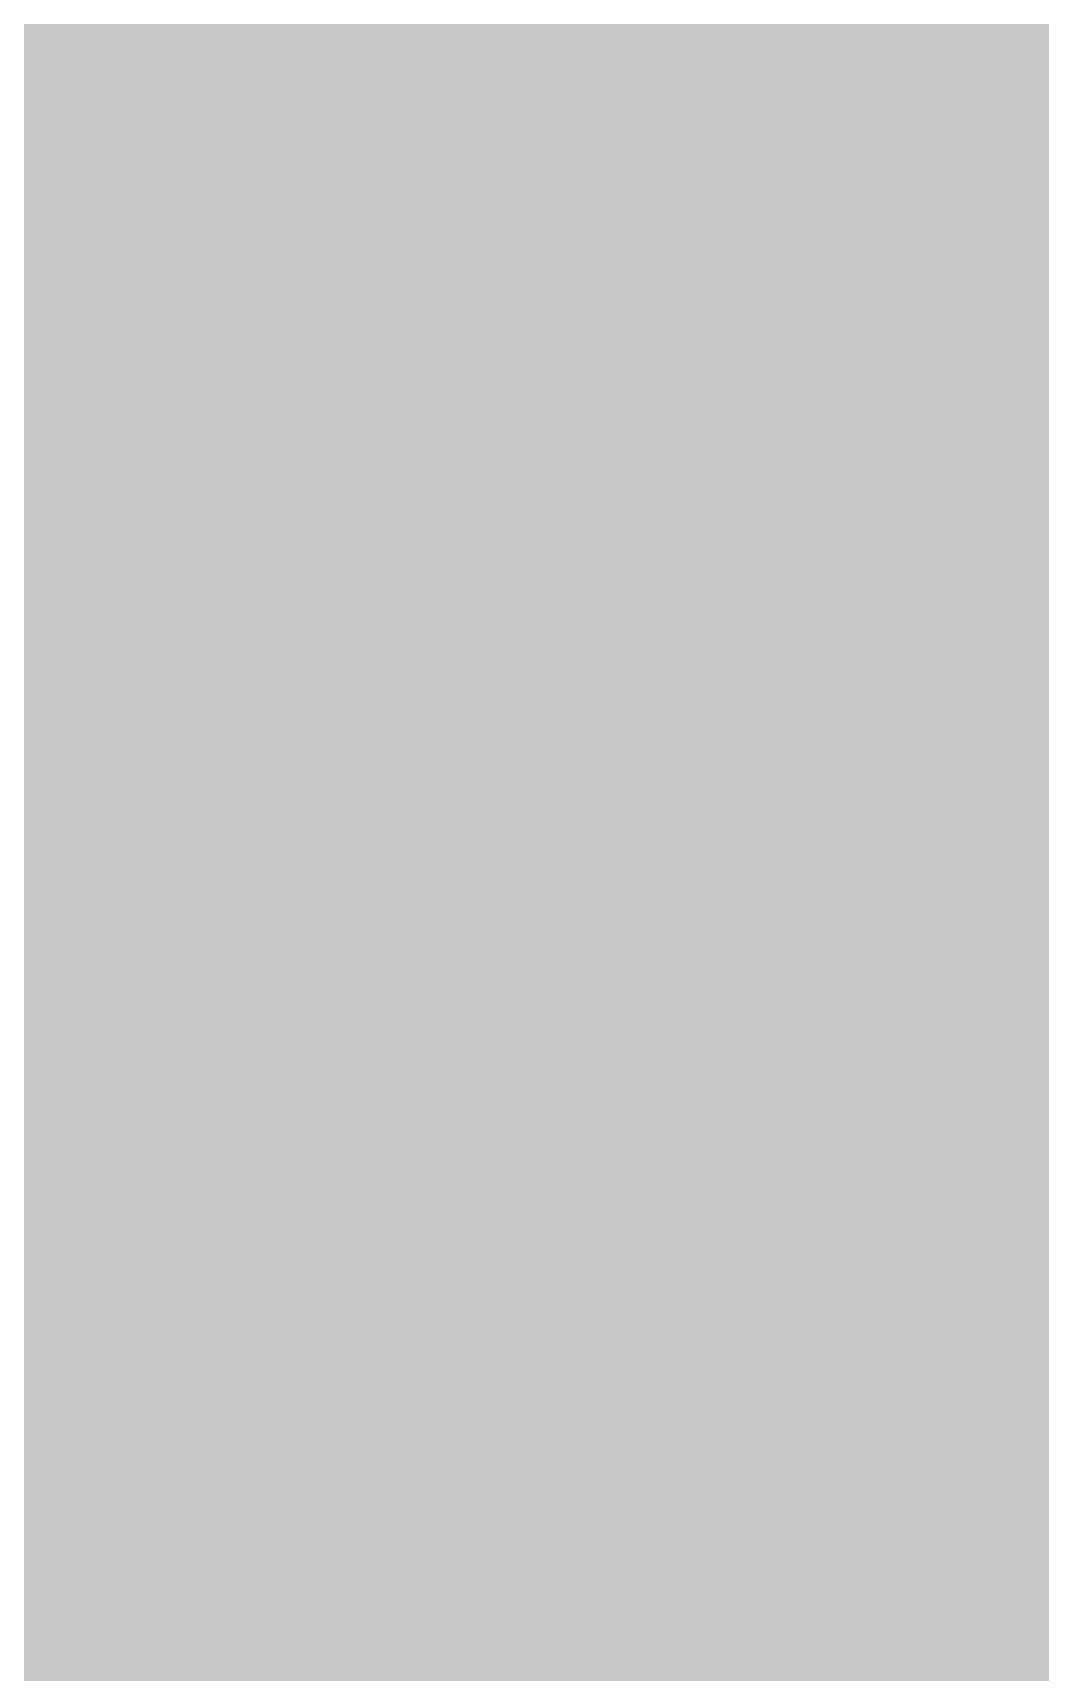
# Model space of a CAD drawing. Header units: millimetres. Extents: x 0 to 212, y 0 to 116.
# Drawn here: x 130.31 to 152.56, y 58.26 to 94.47 of the extents above; entities that cross this region are included whole.
import ezdxf

# ---------------------------------------------------------------- set-up
doc = ezdxf.new("R2010")
doc.units = ezdxf.units.MM

msp = doc.modelspace()

# ---------------------------------------------------------------- hatches: boundary and pattern name
msp.add_hatch(color=254).paths.add_polyline_path([(14.1633, 0.0536), (13.9878, 0.0533), (13.8125, 0.0559), (13.6373, 0.061), (13.462, 0.0686), (13.2893, 0.0787), (13.114, 0.0914), (12.9413, 0.1041), (12.7686, 0.1219), (12.5959, 0.1397), (12.4231, 0.16), (12.2504, 0.1829), (12.0777, 0.2057), (11.9075, 0.2337), (11.7373, 0.2616), (11.5672, 0.2921), (11.397, 0.3251), (11.2268, 0.3607), (11.0592, 0.3988), (10.8915, 0.4369), (10.7239, 0.4775), (10.5562, 0.5207), (10.3886, 0.5664), (10.2235, 0.6121), (10.0584, 0.6629), (9.8933, 0.7137), (9.7307, 0.7671), (9.5682, 0.8204), (9.4056, 0.8788), (9.2431, 0.9373), (9.083, 0.9982), (8.923, 1.0617), (8.763, 1.1252), (8.6055, 1.1938), (8.4455, 1.2624), (8.2906, 1.331), (8.1331, 1.4046), (7.9781, 1.4783), (7.8232, 1.5545), (7.6708, 1.6332), (7.5184, 1.7145), (7.366, 1.7958), (7.2161, 1.8796), (7.0663, 1.966), (6.919, 2.0523), (6.7716, 2.1438), (6.6243, 2.2352), (6.4795, 2.3266), (6.3348, 2.4232), (6.19, 2.5197), (6.0477, 2.6187), (5.908, 2.7178), (5.7683, 2.8194), (5.6286, 2.9235), (5.4915, 3.0302), (5.3543, 3.1369), (5.2197, 3.2461), (5.0851, 3.3579), (4.953, 3.4722), (4.8209, 3.5865), (4.6914, 3.7033), (4.5644, 3.8202), (4.4348, 3.9395), (4.3104, 4.0615), (4.1859, 4.1859), (4.0615, 4.3104), (3.9395, 4.4348), (3.8202, 4.5618), (3.7033, 4.6914), (3.5865, 4.8209), (3.4722, 4.953), (3.3579, 5.0851), (3.2487, 5.2197), (3.1369, 5.3543), (3.0302, 5.4915), (2.9235, 5.6286), (2.8194, 5.7683), (2.7178, 5.908), (2.6187, 6.0477), (2.5197, 6.19), (2.4232, 6.3348), (2.3266, 6.477), (2.2352, 6.6243), (2.1438, 6.7691), (2.0523, 6.919), (1.966, 7.0663), (1.8796, 7.2161), (1.7958, 7.366), (1.7145, 7.5184), (1.6332, 7.6708), (1.5545, 7.8232), (1.4783, 7.9781), (1.4046, 8.1331), (1.331, 8.2906), (1.2598, 8.4455), (1.1913, 8.603), (1.1252, 8.763), (1.0592, 8.923), (0.9982, 9.083), (0.9373, 9.2431), (0.8763, 9.4056), (0.8204, 9.5682), (0.7645, 9.7307), (0.7112, 9.8933), (0.6604, 10.0584), (0.6121, 10.2235), (0.5639, 10.3911), (0.5207, 10.5562), (0.4775, 10.7239), (0.4343, 10.8915), (0.3962, 11.0592), (0.3607, 11.2268), (0.3251, 11.397), (0.2921, 11.5672), (0.2616, 11.7373), (0.2311, 11.9075), (0.2057, 12.0802), (0.1803, 12.2504), (0.1575, 12.4231), (0.1372, 12.5959), (0.1194, 12.7686), (0.1041, 12.9413), (0.0889, 13.1166), (0.0787, 13.2893), (0.0686, 13.4645), (0.061, 13.6373), (0.0559, 13.8125), (0.0508, 13.9878), (0.0508, 14.163), (0.0522, 102.3592), (0.0508, 102.5322), (0.0559, 102.7074), (0.061, 102.8827), (0.0686, 103.058), (0.0787, 103.2307), (0.0889, 103.4059), (0.1041, 103.5787), (0.1194, 103.7514), (0.1372, 103.9241), (0.1575, 104.0968), (0.1803, 104.2695), (0.2057, 104.4423), (0.2311, 104.6124), (0.2616, 104.7826), (0.2921, 104.9528), (0.3251, 105.123), (0.3607, 105.2932), (0.3962, 105.4608), (0.4343, 105.6284), (0.4775, 105.7961), (0.5207, 105.9637), (0.5639, 106.1314), (0.6121, 106.2965), (0.6604, 106.4616), (0.7112, 106.6267), (0.7645, 106.7892), (0.8204, 106.9518), (0.8763, 107.1143), (0.9373, 107.2769), (0.9982, 107.4369), (1.0592, 107.5969), (1.1252, 107.757), (1.1913, 107.9144), (1.2598, 108.0745), (1.331, 108.2294), (1.4046, 108.3869), (1.4783, 108.5418), (1.5545, 108.6968), (1.6332, 108.8492), (1.7145, 109.0016), (1.7958, 109.154), (1.8796, 109.3038), (1.966, 109.4537), (2.0523, 109.601), (2.1438, 109.7483), (2.2352, 109.8956), (2.3266, 110.0404), (2.4232, 110.1852), (2.5197, 110.33), (2.6187, 110.4722), (2.7178, 110.6119), (2.8194, 110.7516), (2.9235, 110.8913), (3.0302, 111.0285), (3.1369, 111.1656), (3.2487, 111.3003), (3.3579, 111.4349), (3.4722, 111.567), (3.5865, 111.699), (3.7033, 111.8286), (3.8202, 111.9556), (3.9395, 112.0851), (4.0615, 112.2096), (4.1859, 112.334), (4.3104, 112.4585), (4.4348, 112.5804), (4.5644, 112.6998), (4.6914, 112.8166), (4.8209, 112.9335), (4.953, 113.0478), (5.0851, 113.1621), (5.2197, 113.2713), (5.3543, 113.3831), (5.4915, 113.4897), (5.6286, 113.5964), (5.7683, 113.7006), (5.908, 113.8022), (6.0477, 113.9012), (6.19, 114.0003), (6.3348, 114.0968), (6.4795, 114.1933), (6.6243, 114.2848), (6.7716, 114.3762), (6.919, 114.4676), (7.0663, 114.554), (7.2161, 114.6404), (7.366, 114.7242), (7.5184, 114.8055), (7.6708, 114.8867), (7.8232, 114.9655), (7.9781, 115.0417), (8.1331, 115.1153), (8.2906, 115.189), (8.4455, 115.2601), (8.6055, 115.3287), (8.763, 115.3947), (8.923, 115.4608), (9.083, 115.5217), (9.2431, 115.5827), (9.4056, 115.6437), (9.5682, 115.6995), (9.7307, 115.7554), (9.8933, 115.8088), (10.0584, 115.8596), (10.2235, 115.9078), (10.3886, 115.9561), (10.5562, 115.9993), (10.7239, 116.0424), (10.8915, 116.0856), (11.0592, 116.1237), (11.2268, 116.1593), (11.397, 116.1948), (11.5672, 116.2279), (11.7373, 116.2583), (11.9075, 116.2888), (12.0777, 116.3142), (12.2504, 116.3396), (12.4231, 116.3625), (12.5959, 116.3828), (12.7686, 116.4006), (12.9413, 116.4158), (13.114, 116.4311), (13.2893, 116.4412), (13.462, 116.4514), (13.6373, 116.459), (13.8125, 116.4641), (13.9878, 116.4692), (14.163, 116.4692), (197.6078, 116.4703), (197.7822, 116.4692), (197.9574, 116.4641), (198.1327, 116.459), (198.3054, 116.4514), (198.4807, 116.4412), (198.6534, 116.4311), (198.8287, 116.4158), (199.0014, 116.4006), (199.1741, 116.3828), (199.3468, 116.3625), (199.5195, 116.3396), (199.6897, 116.3142), (199.8624, 116.2888), (200.0326, 116.2583), (200.2028, 116.2279), (200.373, 116.1948), (200.5432, 116.1593), (200.7108, 116.1237), (200.8784, 116.0856), (201.0461, 116.0424), (201.2137, 115.9993), (201.3788, 115.9561), (201.5465, 115.9078), (201.7116, 115.8596), (201.8767, 115.8088), (202.0392, 115.7554), (202.2018, 115.6995), (202.3643, 115.6437), (202.5269, 115.5827), (202.6869, 115.5217), (202.8469, 115.4608), (203.007, 115.3947), (203.167, 115.3287), (203.3245, 115.2601), (203.4794, 115.189), (203.6369, 115.1153), (203.7918, 115.0417), (203.9468, 114.9655), (204.0992, 114.8867), (204.2516, 114.8055), (204.404, 114.7242), (204.5538, 114.6404), (204.7037, 114.554), (204.8535, 114.4676), (205.0009, 114.3762), (205.1456, 114.2848), (205.293, 114.1933), (205.4352, 114.0968), (205.58, 114.0003), (205.7222, 113.9012), (205.8619, 113.8022), (206.0016, 113.7006), (206.1413, 113.5964), (206.2785, 113.4897), (206.4156, 113.3831), (206.5503, 113.2713), (206.6849, 113.1621), (206.817, 113.0478), (206.949, 112.9335), (207.0786, 112.8166), (207.2081, 112.6998), (207.3351, 112.5804), (207.4596, 112.4585), (207.584, 112.334), (207.7085, 112.2096), (207.8304, 112.0851), (207.9498, 111.9556), (208.0666, 111.8286), (208.1835, 111.699), (208.2978, 111.567), (208.4121, 111.4349), (208.5238, 111.3003), (208.6331, 111.1656), (208.7397, 111.0285), (208.8464, 110.8913), (208.9506, 110.7516), (209.0522, 110.6119), (209.1512, 110.4722), (209.2503, 110.33), (209.3468, 110.1852), (209.4433, 110.0404), (209.5348, 109.8956), (209.6262, 109.7483), (209.7176, 109.601), (209.804, 109.4537), (209.8904, 109.3038), (209.9742, 109.154), (210.0555, 109.0016), (210.1367, 108.8492), (210.2155, 108.6968), (210.2917, 108.5418), (210.3653, 108.3869), (210.439, 108.2294), (210.5076, 108.0745), (210.5762, 107.9144), (210.6447, 107.757), (210.7082, 107.5969), (210.7717, 107.4369), (210.8327, 107.2769), (210.8911, 107.1143), (210.9495, 106.9518), (211.0029, 106.7892), (211.0562, 106.6267), (211.107, 106.4616), (211.1578, 106.2965), (211.2035, 106.1314), (211.2493, 105.9637), (211.2924, 105.7961), (211.3331, 105.6284), (211.3712, 105.4608), (211.4093, 105.2932), (211.4448, 105.123), (211.4779, 104.9528), (211.5083, 104.7826), (211.5363, 104.6124), (211.5642, 104.4423), (211.5871, 104.2695), (211.6099, 104.0968), (211.6303, 103.9241), (211.648, 103.7514), (211.6658, 103.5787), (211.6785, 103.4059), (211.6912, 103.2307), (211.7014, 103.058), (211.709, 102.8827), (211.7141, 102.7074), (211.7166, 102.5322), (211.7166, 102.3569), (211.7189, 14.1647), (211.7166, 13.9878), (211.7141, 13.8125), (211.709, 13.6373), (211.7014, 13.4645), (211.6912, 13.2893), (211.6785, 13.1166), (211.6658, 12.9413), (211.648, 12.7686), (211.6303, 12.5959), (211.6099, 12.4231), (211.5871, 12.2504), (211.5642, 12.0802), (211.5363, 11.9075), (211.5083, 11.7373), (211.4779, 11.5672), (211.4448, 11.397), (211.4093, 11.2268), (211.3712, 11.0592), (211.3331, 10.8915), (211.2924, 10.7239), (211.2493, 10.5562), (211.2035, 10.3911), (211.1578, 10.2235), (211.107, 10.0584), (211.0562, 9.8933), (211.0029, 9.7307), (210.9495, 9.5682), (210.8911, 9.4056), (210.8327, 9.2431), (210.7717, 9.083), (210.7082, 8.923), (210.6447, 8.763), (210.5762, 8.603), (210.5076, 8.4455), (210.439, 8.2906), (210.3653, 8.1331), (210.2917, 7.9781), (210.2155, 7.8232), (210.1367, 7.6708), (210.0555, 7.5184), (209.9742, 7.366), (209.8904, 7.2161), (209.804, 7.0663), (209.7176, 6.919), (209.6262, 6.7691), (209.5348, 6.6243), (209.4433, 6.477), (209.3468, 6.3348), (209.2503, 6.19), (209.1512, 6.0477), (209.0522, 5.908), (208.9506, 5.7683), (208.8464, 5.6286), (208.7397, 5.4915), (208.6331, 5.3543), (208.5238, 5.2197), (208.4121, 5.0851), (208.2978, 4.953), (208.1835, 4.8209), (208.0666, 4.6914), (207.9498, 4.5618), (207.8304, 4.4348), (207.7085, 4.3104), (207.584, 4.1859), (207.4596, 4.0615), (207.3351, 3.9395), (207.2081, 3.8202), (207.0786, 3.7033), (206.949, 3.5865), (206.817, 3.4722), (206.6849, 3.3579), (206.5503, 3.2461), (206.4156, 3.1369), (206.2785, 3.0302), (206.1413, 2.9235), (206.0016, 2.8194), (205.8619, 2.7178), (205.7222, 2.6187), (205.58, 2.5197), (205.4352, 2.4232), (205.293, 2.3266), (205.1456, 2.2352), (205.0009, 2.1438), (204.8535, 2.0523), (204.7037, 1.966), (204.5538, 1.8796), (204.404, 1.7958), (204.2516, 1.7145), (204.0992, 1.6332), (203.9468, 1.5545), (203.7918, 1.4783), (203.6369, 1.4046), (203.4794, 1.331), (203.3245, 1.2624), (203.167, 1.1938), (203.007, 1.1252), (202.8469, 1.0617), (202.6869, 0.9982), (202.5269, 0.9373), (202.3643, 0.8788), (202.2018, 0.8204), (202.0392, 0.7671), (201.8767, 0.7137), (201.7116, 0.6629), (201.5465, 0.6121), (201.3788, 0.5664), (201.2137, 0.5207), (201.0461, 0.4775), (200.8784, 0.4369), (200.7108, 0.3988), (200.5432, 0.3607), (200.373, 0.3251), (200.2028, 0.2921), (200.0326, 0.2616), (199.8624, 0.2337), (199.6897, 0.2057), (199.5195, 0.1829), (199.3468, 0.16), (199.1741, 0.1397), (199.0014, 0.1219), (198.8287, 0.1041), (198.6534, 0.0914), (198.4807, 0.0787), (198.3054, 0.0686), (198.1327, 0.061), (197.9574, 0.0559), (197.7822, 0.0533), (197.6069, 0.0533)])
h = msp.add_hatch(color=59)
edge = h.paths.add_edge_path()
edge.add_line((141.7616, 69.5219), (141.6177, 69.5223))
edge.add_line((141.6177, 69.5223), (141.4755, 69.5223))
edge.add_line((141.4755, 69.5223), (141.3358, 69.5274))
edge.add_line((141.3358, 69.5274), (141.1986, 69.53))
edge.add_line((141.1986, 69.53), (141.0614, 69.5376))
edge.add_line((141.0614, 69.5376), (140.9268, 69.5452))
edge.add_line((140.9268, 69.5452), (140.7922, 69.5554))
edge.add_line((140.7922, 69.5554), (140.6627, 69.5655))
edge.add_line((140.6627, 69.5655), (140.5306, 69.5782))
edge.add_line((140.5306, 69.5782), (140.4036, 69.5935))
edge.add_line((140.4036, 69.5935), (140.2766, 69.6112))
edge.add_line((140.2766, 69.6112), (140.1521, 69.629))
edge.add_line((140.1521, 69.629), (140.0277, 69.6519))
edge.add_line((140.0277, 69.6519), (139.9083, 69.6747))
edge.add_line((139.9083, 69.6747), (139.7889, 69.7001))
edge.add_line((139.7889, 69.7001), (139.6695, 69.7281))
edge.add_line((139.6695, 69.7281), (139.5552, 69.7611))
edge.add_line((139.5552, 69.7611), (139.4409, 69.7941))
edge.add_line((139.4409, 69.7941), (139.3266, 69.8297))
edge.add_line((139.3266, 69.8297), (139.2174, 69.8678))
edge.add_line((139.2174, 69.8678), (139.1082, 69.911))
edge.add_line((139.1082, 69.911), (139.0015, 69.9541))
edge.add_line((139.0015, 69.9541), (138.8974, 70.0024))
edge.add_line((138.8974, 70.0024), (138.7958, 70.0532))
edge.add_line((138.7958, 70.0532), (138.6942, 70.1065))
edge.add_line((138.6942, 70.1065), (138.5951, 70.1624))
edge.add_line((138.5951, 70.1624), (138.4986, 70.2234))
edge.add_line((138.4986, 70.2234), (138.4046, 70.2869))
edge.add_line((138.4046, 70.2869), (138.3106, 70.3555))
edge.add_line((138.3106, 70.3555), (138.2192, 70.424))
edge.add_line((138.2192, 70.424), (138.1328, 70.5002))
edge.add_line((138.1328, 70.5002), (138.0439, 70.579))
edge.add_line((138.0439, 70.579), (137.9601, 70.6603))
edge.add_line((137.9601, 70.6603), (137.8788, 70.7466))
edge.add_line((137.8788, 70.7466), (137.7975, 70.8355))
edge.add_line((137.7975, 70.8355), (137.7213, 70.9295))
edge.add_line((137.7213, 70.9295), (137.6451, 71.026))
edge.add_line((137.6451, 71.026), (137.5715, 71.1302))
edge.add_line((137.5715, 71.1302), (137.5004, 71.2368))
edge.add_line((137.5004, 71.2368), (137.4292, 71.3461))
edge.add_line((137.4292, 71.3461), (137.3632, 71.4629))
edge.add_line((137.3632, 71.4629), (137.2972, 71.5823))
edge.add_line((137.2972, 71.5823), (137.2362, 71.7067))
edge.add_line((137.2362, 71.7067), (137.1752, 71.8363))
edge.add_line((137.1752, 71.8363), (137.1168, 71.9709))
edge.add_line((137.1168, 71.9709), (137.0635, 72.1081))
edge.add_line((137.0635, 72.1081), (137.0101, 72.2528))
edge.add_line((137.0101, 72.2528), (136.9593, 72.4027))
edge.add_line((136.9593, 72.4027), (136.9111, 72.5551))
edge.add_line((136.9111, 72.5551), (136.8654, 72.7151))
edge.add_line((136.8654, 72.7151), (136.8196, 72.8802))
edge.add_line((136.8196, 72.8802), (136.779, 73.0504))
edge.add_line((136.779, 73.0504), (136.7409, 73.2257))
edge.add_line((136.7409, 73.2257), (136.7053, 73.406))
edge.add_line((136.7053, 73.406), (136.6723, 73.5914))
edge.add_line((136.6723, 73.5914), (136.6393, 73.7845))
edge.add_line((136.6393, 73.7845), (136.6114, 73.9826))
edge.add_line((136.6114, 73.9826), (136.586, 74.1858))
edge.add_line((136.586, 74.1858), (136.5631, 74.3941))
edge.add_line((136.5631, 74.3941), (136.5402, 74.61))
edge.add_line((136.5402, 74.61), (136.5225, 74.8335))
edge.add_line((136.5225, 74.8335), (136.5072, 75.0595))
edge.add_line((136.5072, 75.0595), (136.4945, 75.2958))
edge.add_line((136.4945, 75.2958), (136.4844, 75.5345))
edge.add_line((136.4844, 75.5345), (148.5526, 75.5368))
edge.add_line((148.5526, 75.5368), (148.5526, 77.7487))
edge.add_line((148.5526, 77.7487), (148.5494, 78.0161))
edge.add_line((148.5494, 78.0161), (148.5468, 78.2803))
edge.add_line((148.5468, 78.2803), (148.5392, 78.5419))
edge.add_line((148.5392, 78.5419), (148.529, 78.801))
edge.add_line((148.529, 78.801), (148.5163, 79.0575))
edge.add_line((148.5163, 79.0575), (148.5011, 79.309))
edge.add_line((148.5011, 79.309), (148.4833, 79.5604))
edge.add_line((148.4833, 79.5604), (148.4605, 79.8068))
edge.add_line((148.4605, 79.8068), (148.4376, 80.0506))
edge.add_line((148.4376, 80.0506), (148.4097, 80.2894))
edge.add_line((148.4097, 80.2894), (148.3766, 80.5282))
edge.add_line((148.3766, 80.5282), (148.3436, 80.7618))
edge.add_line((148.3436, 80.7618), (148.3055, 80.9904))
edge.add_line((148.3055, 80.9904), (148.2649, 81.219))
edge.add_line((148.2649, 81.219), (148.2192, 81.4426))
edge.add_line((148.2192, 81.4426), (148.1734, 81.661))
edge.add_line((148.1734, 81.661), (148.1201, 81.8794))
edge.add_line((148.1201, 81.8794), (148.0668, 82.0903))
edge.add_line((148.0668, 82.0903), (148.0083, 82.3011))
edge.add_line((148.0083, 82.3011), (147.9448, 82.5068))
edge.add_line((147.9448, 82.5068), (147.8788, 82.7075))
edge.add_line((147.8788, 82.7075), (147.8077, 82.9056))
edge.add_line((147.8077, 82.9056), (147.734, 83.1012))
edge.add_line((147.734, 83.1012), (147.6578, 83.2917))
edge.add_line((147.6578, 83.2917), (147.5765, 83.4796))
edge.add_line((147.5765, 83.4796), (147.4902, 83.6625))
edge.add_line((147.4902, 83.6625), (147.4013, 83.8403))
edge.add_line((147.4013, 83.8403), (147.3073, 84.0156))
edge.add_line((147.3073, 84.0156), (147.2082, 84.1858))
edge.add_line((147.2082, 84.1858), (147.1066, 84.3534))
edge.add_line((147.1066, 84.3534), (147, 84.516))
edge.add_line((147, 84.516), (146.8882, 84.6734))
edge.add_line((146.8882, 84.6734), (146.7714, 84.8284))
edge.add_line((146.7714, 84.8284), (146.652, 84.9782))
edge.add_line((146.652, 84.9782), (146.5275, 85.123))
edge.add_line((146.5275, 85.123), (146.398, 85.2653))
edge.add_line((146.398, 85.2653), (146.2659, 85.4024))
edge.add_line((146.2659, 85.4024), (146.1262, 85.5345))
edge.add_line((146.1262, 85.5345), (145.984, 85.664))
edge.add_line((145.984, 85.664), (145.8366, 85.786))
edge.add_line((145.8366, 85.786), (145.6842, 85.9053))
edge.add_line((145.6842, 85.9053), (145.5268, 86.0196))
edge.add_line((145.5268, 86.0196), (145.3642, 86.1314))
edge.add_line((145.3642, 86.1314), (145.1966, 86.2355))
edge.add_line((145.1966, 86.2355), (145.0238, 86.3371))
edge.add_line((145.0238, 86.3371), (144.846, 86.4311))
edge.add_line((144.846, 86.4311), (144.6632, 86.5226))
edge.add_line((144.6632, 86.5226), (144.4752, 86.6089))
edge.add_line((144.4752, 86.6089), (144.2822, 86.6902))
edge.add_line((144.2822, 86.6902), (144.084, 86.7664))
edge.add_line((144.084, 86.7664), (143.8783, 86.8375))
edge.add_line((143.8783, 86.8375), (143.67, 86.9036))
edge.add_line((143.67, 86.9036), (143.4541, 86.9645))
edge.add_line((143.4541, 86.9645), (143.2357, 87.0204))
edge.add_line((143.2357, 87.0204), (143.0096, 87.0737))
edge.add_line((143.0096, 87.0737), (142.7759, 87.1195))
edge.add_line((142.7759, 87.1195), (142.5397, 87.1601))
edge.add_line((142.5397, 87.1601), (142.2959, 87.1931))
edge.add_line((142.2959, 87.1931), (142.047, 87.2236))
edge.add_line((142.047, 87.2236), (141.793, 87.249))
edge.add_line((141.793, 87.249), (141.5313, 87.2668))
edge.add_line((141.5313, 87.2668), (141.2646, 87.282))
edge.add_line((141.2646, 87.282), (140.9929, 87.2896))
edge.add_line((140.9929, 87.2896), (140.7135, 87.2922))
edge.add_line((140.7135, 87.2922), (140.4595, 87.2896))
edge.add_line((140.4595, 87.2896), (140.208, 87.282))
edge.add_line((140.208, 87.282), (139.9616, 87.2693))
edge.add_line((139.9616, 87.2693), (139.7203, 87.249))
edge.add_line((139.7203, 87.249), (139.4816, 87.2261))
edge.add_line((139.4816, 87.2261), (139.2453, 87.1957))
edge.add_line((139.2453, 87.1957), (139.0167, 87.1601))
edge.add_line((139.0167, 87.1601), (138.7907, 87.1195))
edge.add_line((138.7907, 87.1195), (138.5672, 87.0737))
edge.add_line((138.5672, 87.0737), (138.3487, 87.0229))
edge.add_line((138.3487, 87.0229), (138.1354, 86.9671))
edge.add_line((138.1354, 86.9671), (137.9245, 86.9061))
edge.add_line((137.9245, 86.9061), (137.7188, 86.8375))
edge.add_line((137.7188, 86.8375), (137.5181, 86.7664))
edge.add_line((137.5181, 86.7664), (137.32, 86.6877))
edge.add_line((137.32, 86.6877), (137.1244, 86.6038))
edge.add_line((137.1244, 86.6038), (136.9339, 86.5175))
edge.add_line((136.9339, 86.5175), (136.7485, 86.4235))
edge.add_line((136.7485, 86.4235), (136.5682, 86.3244))
edge.add_line((136.5682, 86.3244), (136.3878, 86.2178))
edge.add_line((136.3878, 86.2178), (136.2151, 86.1085))
edge.add_line((136.2151, 86.1085), (136.0449, 85.9942))
edge.add_line((136.0449, 85.9942), (135.8798, 85.8749))
edge.add_line((135.8798, 85.8749), (135.7173, 85.7479))
edge.add_line((135.7173, 85.7479), (135.5598, 85.6183))
edge.add_line((135.5598, 85.6183), (135.4049, 85.4812))
edge.add_line((135.4049, 85.4812), (135.255, 85.3389))
edge.add_line((135.255, 85.3389), (135.1102, 85.1916))
edge.add_line((135.1102, 85.1916), (134.968, 85.0392))
edge.add_line((134.968, 85.0392), (134.8308, 84.8843))
edge.add_line((134.8308, 84.8843), (134.6962, 84.7192))
edge.add_line((134.6962, 84.7192), (134.5667, 84.5515))
edge.add_line((134.5667, 84.5515), (134.4397, 84.3788))
edge.add_line((134.4397, 84.3788), (134.3203, 84.201))
edge.add_line((134.3203, 84.201), (134.2009, 84.0181))
edge.add_line((134.2009, 84.0181), (134.0866, 83.8276))
edge.add_line((134.0866, 83.8276), (133.9774, 83.6346))
edge.add_line((133.9774, 83.6346), (133.8732, 83.4339))
edge.add_line((133.8732, 83.4339), (133.7691, 83.2307))
edge.add_line((133.7691, 83.2307), (133.6726, 83.0199))
edge.add_line((133.6726, 83.0199), (133.5786, 82.8065))
edge.add_line((133.5786, 82.8065), (133.4897, 82.5856))
edge.add_line((133.4897, 82.5856), (133.4033, 82.3595))
edge.add_line((133.4033, 82.3595), (133.3221, 82.1284))
edge.add_line((133.3221, 82.1284), (133.2433, 81.8921))
edge.add_line((133.2433, 81.8921), (133.1697, 81.6534))
edge.add_line((133.1697, 81.6534), (133.1011, 81.407))
edge.add_line((133.1011, 81.407), (133.035, 81.1555))
edge.add_line((133.035, 81.1555), (132.9715, 80.899))
edge.add_line((132.9715, 80.899), (132.9157, 80.6348))
edge.add_line((132.9157, 80.6348), (132.8623, 80.3681))
edge.add_line((132.8623, 80.3681), (132.8115, 80.0964))
edge.add_line((132.8115, 80.0964), (132.7658, 79.8195))
edge.add_line((132.7658, 79.8195), (132.7226, 79.5376))
edge.add_line((132.7226, 79.5376), (132.6871, 79.248))
edge.add_line((132.6871, 79.248), (132.6515, 78.9559))
edge.add_line((132.6515, 78.9559), (132.621, 78.6587))
edge.add_line((132.621, 78.6587), (132.5956, 78.3565))
edge.add_line((132.5956, 78.3565), (132.5753, 78.0466))
edge.add_line((132.5753, 78.0466), (132.5575, 77.7342))
edge.add_line((132.5575, 77.7342), (132.5423, 77.4141))
edge.add_line((132.5423, 77.4141), (132.5321, 77.0915))
edge.add_line((132.5321, 77.0915), (132.527, 76.7639))
edge.add_line((132.527, 76.7639), (132.5245, 76.4286))
edge.add_line((132.5245, 76.4286), (132.527, 76.0501))
edge.add_line((132.527, 76.0501), (132.5372, 75.6818))
edge.add_line((132.5372, 75.6818), (132.5524, 75.3237))
edge.add_line((132.5524, 75.3237), (132.5753, 74.9732))
edge.add_line((132.5753, 74.9732), (132.6032, 74.6303))
edge.add_line((132.6032, 74.6303), (132.6363, 74.2975))
edge.add_line((132.6363, 74.2975), (132.6744, 73.9724))
edge.add_line((132.6744, 73.9724), (132.7201, 73.6549))
edge.add_line((132.7201, 73.6549), (132.7709, 73.3476))
edge.add_line((132.7709, 73.3476), (132.8268, 73.0479))
edge.add_line((132.8268, 73.0479), (132.8877, 72.7558))
edge.add_line((132.8877, 72.7558), (132.9563, 72.4713))
edge.add_line((132.9563, 72.4713), (133.0274, 72.1944))
edge.add_line((133.0274, 72.1944), (133.1062, 71.9277))
edge.add_line((133.1062, 71.9277), (133.1874, 71.6661))
edge.add_line((133.1874, 71.6661), (133.2763, 71.4146))
edge.add_line((133.2763, 71.4146), (133.3678, 71.1683))
edge.add_line((133.3678, 71.1683), (133.4643, 70.932))
edge.add_line((133.4643, 70.932), (133.5659, 70.7009))
edge.add_line((133.5659, 70.7009), (133.6726, 70.4774))
edge.add_line((133.6726, 70.4774), (133.7843, 70.2615))
edge.add_line((133.7843, 70.2615), (133.8986, 70.0532))
edge.add_line((133.8986, 70.0532), (134.018, 69.85))
edge.add_line((134.018, 69.85), (134.1425, 69.6544))
edge.add_line((134.1425, 69.6544), (134.2695, 69.4665))
edge.add_line((134.2695, 69.4665), (134.4016, 69.2836))
edge.add_line((134.4016, 69.2836), (134.5362, 69.1083))
edge.add_line((134.5362, 69.1083), (134.6759, 68.9407))
edge.add_line((134.6759, 68.9407), (134.8181, 68.7781))
edge.add_line((134.8181, 68.7781), (134.9654, 68.6206))
edge.add_line((134.9654, 68.6206), (135.1153, 68.4708))
edge.add_line((135.1153, 68.4708), (135.2702, 68.3285))
edge.add_line((135.2702, 68.3285), (135.4277, 68.1888))
edge.add_line((135.4277, 68.1888), (135.5877, 68.0568))
edge.add_line((135.5877, 68.0568), (135.7503, 67.9298))
edge.add_line((135.7503, 67.9298), (135.9179, 67.8104))
edge.add_line((135.9179, 67.8104), (136.0881, 67.6961))
edge.add_line((136.0881, 67.6961), (136.2608, 67.5843))
edge.add_line((136.2608, 67.5843), (136.4361, 67.4802))
edge.add_line((136.4361, 67.4802), (136.6139, 67.3811))
edge.add_line((136.6139, 67.3811), (136.7942, 67.2897))
edge.add_line((136.7942, 67.2897), (136.9771, 67.2008))
edge.add_line((136.9771, 67.2008), (137.1625, 67.117))
edge.add_line((137.1625, 67.117), (137.3505, 67.0382))
edge.add_line((137.3505, 67.0382), (137.541, 66.9646))
edge.add_line((137.541, 66.9646), (137.734, 66.8934))
edge.add_line((137.734, 66.8934), (137.9271, 66.8299))
edge.add_line((137.9271, 66.8299), (138.1227, 66.769))
edge.add_line((138.1227, 66.769), (138.3208, 66.7131))
edge.add_line((138.3208, 66.7131), (138.5214, 66.6623))
edge.add_line((138.5214, 66.6623), (138.7221, 66.614))
edge.add_line((138.7221, 66.614), (138.9253, 66.5709))
edge.add_line((138.9253, 66.5709), (139.131, 66.5328))
edge.add_line((139.131, 66.5328), (139.3368, 66.4972))
edge.add_line((139.3368, 66.4972), (139.5425, 66.4667))
edge.add_line((139.5425, 66.4667), (139.7508, 66.4388))
edge.add_line((139.7508, 66.4388), (139.9616, 66.4134))
edge.add_line((139.9616, 66.4134), (140.1724, 66.3931))
edge.add_line((140.1724, 66.3931), (140.3833, 66.3753))
edge.add_line((140.3833, 66.3753), (140.5966, 66.3626))
edge.add_line((140.5966, 66.3626), (140.8074, 66.3524))
edge.add_line((140.8074, 66.3524), (141.0208, 66.3448))
edge.add_line((141.0208, 66.3448), (141.2367, 66.3397))
edge.add_line((141.2367, 66.3397), (141.4501, 66.3397))
edge.add_line((141.4501, 66.3397), (141.5745, 66.3397))
edge.add_line((141.5745, 66.3397), (141.6964, 66.3397))
edge.add_line((141.6964, 66.3397), (141.8184, 66.3448))
edge.add_line((141.8184, 66.3448), (141.9428, 66.3473))
edge.add_line((141.9428, 66.3473), (142.0622, 66.3524))
edge.add_line((142.0622, 66.3524), (142.1841, 66.3575))
edge.add_line((142.1841, 66.3575), (142.306, 66.3651))
edge.add_line((142.306, 66.3651), (142.4254, 66.3727))
edge.add_line((142.4254, 66.3727), (142.5448, 66.3829))
edge.add_line((142.5448, 66.3829), (142.6642, 66.3931))
edge.add_line((142.6642, 66.3931), (142.7836, 66.4032))
edge.add_line((142.7836, 66.4032), (142.9004, 66.4134))
edge.add_line((142.9004, 66.4134), (143.0198, 66.4261))
edge.add_line((143.0198, 66.4261), (143.1366, 66.4413))
edge.add_line((143.1366, 66.4413), (143.2509, 66.454))
edge.add_line((143.2509, 66.454), (143.3678, 66.4693))
edge.add_line((143.3678, 66.4693), (143.4821, 66.4845))
edge.add_line((143.4821, 66.4845), (143.5964, 66.5023))
edge.add_line((143.5964, 66.5023), (143.7107, 66.5201))
edge.add_line((143.7107, 66.5201), (143.8224, 66.5378))
edge.add_line((143.8224, 66.5378), (143.9367, 66.5556))
edge.add_line((143.9367, 66.5556), (144.0459, 66.5759))
edge.add_line((144.0459, 66.5759), (144.1577, 66.5963))
edge.add_line((144.1577, 66.5963), (144.2669, 66.6166))
edge.add_line((144.2669, 66.6166), (144.3761, 66.6394))
edge.add_line((144.3761, 66.6394), (144.4854, 66.6598))
edge.add_line((144.4854, 66.6598), (144.592, 66.6826))
edge.add_line((144.592, 66.6826), (144.6987, 66.7055))
edge.add_line((144.6987, 66.7055), (144.8054, 66.7309))
edge.add_line((144.8054, 66.7309), (144.9095, 66.7537))
edge.add_line((144.9095, 66.7537), (145.0137, 66.7791))
edge.add_line((145.0137, 66.7791), (145.1178, 66.8045))
edge.add_line((145.1178, 66.8045), (145.2194, 66.8299))
edge.add_line((145.2194, 66.8299), (145.321, 66.8553))
edge.add_line((145.321, 66.8553), (145.4226, 66.8833))
edge.add_line((145.4226, 66.8833), (145.5217, 66.9087))
edge.add_line((145.5217, 66.9087), (145.6207, 66.9366))
edge.add_line((145.6207, 66.9366), (145.7173, 66.9646))
edge.add_line((145.7173, 66.9646), (145.8138, 66.9925))
edge.add_line((145.8138, 66.9925), (145.9103, 67.0204))
edge.add_line((145.9103, 67.0204), (146.0043, 67.0484))
edge.add_line((146.0043, 67.0484), (146.0957, 67.0789))
edge.add_line((146.0957, 67.0789), (146.1897, 67.1068))
edge.add_line((146.1897, 67.1068), (146.2811, 67.1373))
edge.add_line((146.2811, 67.1373), (146.37, 67.1652))
edge.add_line((146.37, 67.1652), (146.4589, 67.1957))
edge.add_line((146.4589, 67.1957), (146.5478, 67.2262))
edge.add_line((146.5478, 67.2262), (146.6342, 67.2541))
edge.add_line((146.6342, 67.2541), (146.7206, 67.2846))
edge.add_line((146.7206, 67.2846), (146.8044, 67.3151))
edge.add_line((146.8044, 67.3151), (146.8882, 67.3456))
edge.add_line((146.8882, 67.3456), (146.9695, 67.376))
edge.add_line((146.9695, 67.376), (147.0508, 67.4065))
edge.add_line((147.0508, 67.4065), (147.1295, 67.437))
edge.add_line((147.1295, 67.437), (147.2082, 67.4675))
edge.add_line((147.2082, 67.4675), (147.2844, 67.498))
edge.add_line((147.2844, 67.498), (147.3606, 67.5284))
edge.add_line((147.3606, 67.5284), (147.4343, 67.5589))
edge.add_line((147.4343, 67.5589), (147.508, 67.5869))
edge.add_line((147.508, 67.5869), (147.5791, 67.6173))
edge.add_line((147.5791, 67.6173), (147.6502, 67.6478))
edge.add_line((147.6502, 67.6478), (147.7188, 67.6783))
edge.add_line((147.7188, 67.6783), (147.7874, 67.7062))
edge.add_line((147.7874, 67.7062), (147.8534, 67.7367))
edge.add_line((147.8534, 67.7367), (146.6522, 70.6092))
edge.add_line((146.6522, 70.6092), (146.5783, 70.579))
edge.add_line((146.5783, 70.579), (146.5047, 70.551))
edge.add_line((146.5047, 70.551), (146.431, 70.5206))
edge.add_line((146.431, 70.5206), (146.3599, 70.4926))
edge.add_line((146.3599, 70.4926), (146.2862, 70.4647))
edge.add_line((146.2862, 70.4647), (146.2126, 70.4367))
edge.add_line((146.2126, 70.4367), (146.1389, 70.4088))
edge.add_line((146.1389, 70.4088), (146.0652, 70.3834))
edge.add_line((146.0652, 70.3834), (145.9916, 70.3555))
edge.add_line((145.9916, 70.3555), (145.9179, 70.3301))
edge.add_line((145.9179, 70.3301), (145.8443, 70.3021))
edge.add_line((145.8443, 70.3021), (145.7681, 70.2767))
edge.add_line((145.7681, 70.2767), (145.6944, 70.2513))
edge.add_line((145.6944, 70.2513), (145.6207, 70.2259))
edge.add_line((145.6207, 70.2259), (145.5471, 70.2005))
edge.add_line((145.5471, 70.2005), (145.4709, 70.1751))
edge.add_line((145.4709, 70.1751), (145.3972, 70.1523))
edge.add_line((145.3972, 70.1523), (145.3236, 70.1269))
edge.add_line((145.3236, 70.1269), (145.2474, 70.104))
edge.add_line((145.2474, 70.104), (145.1712, 70.0811))
edge.add_line((145.1712, 70.0811), (145.0975, 70.0583))
edge.add_line((145.0975, 70.0583), (145.0213, 70.0354))
edge.add_line((145.0213, 70.0354), (144.9476, 70.0126))
edge.add_line((144.9476, 70.0126), (144.8714, 69.9897))
edge.add_line((144.8714, 69.9897), (144.7952, 69.9694))
edge.add_line((144.7952, 69.9694), (144.719, 69.9491))
edge.add_line((144.719, 69.9491), (144.6454, 69.9287))
edge.add_line((144.6454, 69.9287), (144.5692, 69.9084))
edge.add_line((144.5692, 69.9084), (144.493, 69.8881))
edge.add_line((144.493, 69.8881), (144.4168, 69.8678))
edge.add_line((144.4168, 69.8678), (144.3406, 69.85))
edge.add_line((144.3406, 69.85), (144.2644, 69.8322))
edge.add_line((144.2644, 69.8322), (144.1882, 69.8144))
edge.add_line((144.1882, 69.8144), (144.1094, 69.7967))
edge.add_line((144.1094, 69.7967), (144.0332, 69.7789))
edge.add_line((144.0332, 69.7789), (143.957, 69.7611))
edge.add_line((143.957, 69.7611), (143.8808, 69.7459))
edge.add_line((143.8808, 69.7459), (143.8021, 69.7306))
edge.add_line((143.8021, 69.7306), (143.7259, 69.7154))
edge.add_line((143.7259, 69.7154), (143.6497, 69.7001))
edge.add_line((143.6497, 69.7001), (143.571, 69.6874))
edge.add_line((143.571, 69.6874), (143.4948, 69.6722))
edge.add_line((143.4948, 69.6722), (143.416, 69.6595))
edge.add_line((143.416, 69.6595), (143.3373, 69.6468))
edge.add_line((143.3373, 69.6468), (143.2611, 69.6366))
edge.add_line((143.2611, 69.6366), (143.1823, 69.6239))
edge.add_line((143.1823, 69.6239), (143.1036, 69.6138))
edge.add_line((143.1036, 69.6138), (143.0274, 69.6036))
edge.add_line((143.0274, 69.6036), (142.9487, 69.5935))
edge.add_line((142.9487, 69.5935), (142.8699, 69.5833))
edge.add_line((142.8699, 69.5833), (142.7912, 69.5757))
edge.add_line((142.7912, 69.5757), (142.7124, 69.5681))
edge.add_line((142.7124, 69.5681), (142.6337, 69.5604))
edge.add_line((142.6337, 69.5604), (142.555, 69.5528))
edge.add_line((142.555, 69.5528), (142.4762, 69.5477))
edge.add_line((142.4762, 69.5477), (142.3975, 69.5427))
edge.add_line((142.3975, 69.5427), (142.3187, 69.5376))
edge.add_line((142.3187, 69.5376), (142.2375, 69.5325))
edge.add_line((142.2375, 69.5325), (142.1587, 69.53))
edge.add_line((142.1587, 69.53), (142.08, 69.5249))
edge.add_line((142.08, 69.5249), (141.9987, 69.5249))
edge.add_line((141.9987, 69.5249), (141.92, 69.5223))
edge.add_line((141.92, 69.5223), (141.8412, 69.5198))
edge.add_line((141.8412, 69.5198), (141.7599, 69.5198))
edge = h.paths.add_edge_path(flags=16)
edge.add_line((140.637, 84.2296), (140.777, 84.2264))
edge.add_line((140.777, 84.2264), (140.9141, 84.2239))
edge.add_line((140.9141, 84.2239), (141.0487, 84.2188))
edge.add_line((141.0487, 84.2188), (141.1808, 84.2086))
edge.add_line((141.1808, 84.2086), (141.3129, 84.1985))
edge.add_line((141.3129, 84.1985), (141.4399, 84.1858))
edge.add_line((141.4399, 84.1858), (141.5644, 84.1705))
edge.add_line((141.5644, 84.1705), (141.6863, 84.1502))
edge.add_line((141.6863, 84.1502), (141.8057, 84.1299))
edge.add_line((141.8057, 84.1299), (141.9225, 84.107))
edge.add_line((141.9225, 84.107), (142.0368, 84.0816))
edge.add_line((142.0368, 84.0816), (142.1486, 84.0511))
edge.add_line((142.1486, 84.0511), (142.2603, 84.0207))
edge.add_line((142.2603, 84.0207), (142.367, 83.9876))
edge.add_line((142.367, 83.9876), (142.4711, 83.9495))
edge.add_line((142.4711, 83.9495), (142.5727, 83.9114))
edge.add_line((142.5727, 83.9114), (142.6718, 83.8683))
edge.add_line((142.6718, 83.8683), (142.7709, 83.8225))
edge.add_line((142.7709, 83.8225), (142.8648, 83.7743))
edge.add_line((142.8648, 83.7743), (142.9588, 83.7235))
edge.add_line((142.9588, 83.7235), (143.0477, 83.6701))
edge.add_line((143.0477, 83.6701), (143.1366, 83.6143))
edge.add_line((143.1366, 83.6143), (143.2204, 83.5533))
edge.add_line((143.2204, 83.5533), (143.3043, 83.4923))
edge.add_line((143.3043, 83.4923), (143.3855, 83.4263))
edge.add_line((143.3855, 83.4263), (143.4617, 83.3577))
edge.add_line((143.4617, 83.3577), (143.5379, 83.2841))
edge.add_line((143.5379, 83.2841), (143.6116, 83.2104))
edge.add_line((143.6116, 83.2104), (143.6853, 83.1317))
edge.add_line((143.6853, 83.1317), (143.7538, 83.0504))
edge.add_line((143.7538, 83.0504), (143.8199, 82.9666))
edge.add_line((143.8199, 82.9666), (143.8859, 82.8802))
edge.add_line((143.8859, 82.8802), (143.9469, 82.7888))
edge.add_line((143.9469, 82.7888), (144.0078, 82.6948))
edge.add_line((144.0078, 82.6948), (144.0663, 82.5983))
edge.add_line((144.0663, 82.5983), (144.1221, 82.4967))
edge.add_line((144.1221, 82.4967), (144.1755, 82.3925))
edge.add_line((144.1755, 82.3925), (144.2288, 82.2858))
edge.add_line((144.2288, 82.2858), (144.2771, 82.1741))
edge.add_line((144.2771, 82.1741), (144.3253, 82.0598))
edge.add_line((144.3253, 82.0598), (144.3711, 81.9429))
edge.add_line((144.3711, 81.9429), (144.4142, 81.821))
edge.add_line((144.4142, 81.821), (144.4549, 81.6966))
edge.add_line((144.4549, 81.6966), (144.493, 81.5696))
edge.add_line((144.493, 81.5696), (144.5311, 81.4375))
edge.add_line((144.5311, 81.4375), (144.5666, 81.3003))
edge.add_line((144.5666, 81.3003), (144.5997, 81.1632))
edge.add_line((144.5997, 81.1632), (144.6301, 81.0184))
edge.add_line((144.6301, 81.0184), (144.6581, 80.8736))
edge.add_line((144.6581, 80.8736), (144.686, 80.7212))
edge.add_line((144.686, 80.7212), (144.7114, 80.5688))
edge.add_line((144.7114, 80.5688), (144.7343, 80.4113))
edge.add_line((144.7343, 80.4113), (144.7546, 80.2488))
edge.add_line((144.7546, 80.2488), (144.7749, 80.0837))
edge.add_line((144.7749, 80.0837), (144.7927, 79.9135))
edge.add_line((144.7927, 79.9135), (144.8079, 79.7408))
edge.add_line((144.8079, 79.7408), (144.8206, 79.5655))
edge.add_line((144.8206, 79.5655), (144.8333, 79.3826))
edge.add_line((144.8333, 79.3826), (144.8435, 79.1997))
edge.add_line((144.8435, 79.1997), (144.8511, 79.0092))
edge.add_line((144.8511, 79.0092), (144.8562, 78.8162))
edge.add_line((144.8562, 78.8162), (144.8613, 78.6206))
edge.add_line((144.8613, 78.6206), (144.8638, 78.4174))
edge.add_line((144.8638, 78.4174), (144.8664, 78.2142))
edge.add_line((144.8664, 78.2142), (136.5236, 78.2144))
edge.add_line((136.5236, 78.2144), (136.5352, 78.4301))
edge.add_line((136.5352, 78.4301), (136.5479, 78.6409))
edge.add_line((136.5479, 78.6409), (136.5631, 78.8467))
edge.add_line((136.5631, 78.8467), (136.5783, 79.0473))
edge.add_line((136.5783, 79.0473), (136.5987, 79.2455))
edge.add_line((136.5987, 79.2455), (136.6164, 79.4385))
edge.add_line((136.6164, 79.4385), (136.6393, 79.6239))
edge.add_line((136.6393, 79.6239), (136.6622, 79.8093))
edge.add_line((136.6622, 79.8093), (136.6876, 79.9871))
edge.add_line((136.6876, 79.9871), (136.713, 80.1624))
edge.add_line((136.713, 80.1624), (136.7434, 80.3326))
edge.add_line((136.7434, 80.3326), (136.7714, 80.4977))
edge.add_line((136.7714, 80.4977), (136.8044, 80.6577))
edge.add_line((136.8044, 80.6577), (136.8374, 80.8152))
edge.add_line((136.8374, 80.8152), (136.873, 80.9676))
edge.add_line((136.873, 80.9676), (136.9085, 81.1174))
edge.add_line((136.9085, 81.1174), (136.9466, 81.2622))
edge.add_line((136.9466, 81.2622), (136.9873, 81.4019))
edge.add_line((136.9873, 81.4019), (137.0279, 81.5391))
edge.add_line((137.0279, 81.5391), (137.0711, 81.6712))
edge.add_line((137.0711, 81.6712), (137.1168, 81.8007))
edge.add_line((137.1168, 81.8007), (137.1625, 81.9252))
edge.add_line((137.1625, 81.9252), (137.2108, 82.0445))
edge.add_line((137.2108, 82.0445), (137.2616, 82.1614))
edge.add_line((137.2616, 82.1614), (137.3124, 82.2757))
edge.add_line((137.3124, 82.2757), (137.3657, 82.3849))
edge.add_line((137.3657, 82.3849), (137.4216, 82.4916))
edge.add_line((137.4216, 82.4916), (137.4775, 82.5932))
edge.add_line((137.4775, 82.5932), (137.5359, 82.6922))
edge.add_line((137.5359, 82.6922), (137.5943, 82.7862))
edge.add_line((137.5943, 82.7862), (137.6578, 82.8777))
edge.add_line((137.6578, 82.8777), (137.7213, 82.9666))
edge.add_line((137.7213, 82.9666), (137.7848, 83.0504))
edge.add_line((137.7848, 83.0504), (137.8509, 83.1317))
edge.add_line((137.8509, 83.1317), (137.9195, 83.2104))
edge.add_line((137.9195, 83.2104), (137.9906, 83.2866))
edge.add_line((137.9906, 83.2866), (138.0617, 83.3577))
edge.add_line((138.0617, 83.3577), (138.1354, 83.4263))
edge.add_line((138.1354, 83.4263), (138.209, 83.4898))
edge.add_line((138.209, 83.4898), (138.2878, 83.5533))
edge.add_line((138.2878, 83.5533), (138.3665, 83.6117))
edge.add_line((138.3665, 83.6117), (138.4452, 83.6676))
edge.add_line((138.4452, 83.6676), (138.5265, 83.7209))
edge.add_line((138.5265, 83.7209), (138.6103, 83.7717))
edge.add_line((138.6103, 83.7717), (138.6967, 83.8175))
edge.add_line((138.6967, 83.8175), (138.7831, 83.8632))
edge.add_line((138.7831, 83.8632), (138.872, 83.9038))
edge.add_line((138.872, 83.9038), (138.9609, 83.9445))
edge.add_line((138.9609, 83.9445), (139.0523, 83.98))
edge.add_line((139.0523, 83.98), (139.1463, 84.013))
edge.add_line((139.1463, 84.013), (139.2428, 84.0435))
edge.add_line((139.2428, 84.0435), (139.3393, 84.0715))
edge.add_line((139.3393, 84.0715), (139.4384, 84.0969))
edge.add_line((139.4384, 84.0969), (139.5374, 84.1223))
edge.add_line((139.5374, 84.1223), (139.6416, 84.1426))
edge.add_line((139.6416, 84.1426), (139.7432, 84.1604))
edge.add_line((139.7432, 84.1604), (139.8499, 84.1781))
edge.add_line((139.8499, 84.1781), (139.9565, 84.1908))
edge.add_line((139.9565, 84.1908), (140.0658, 84.2035))
edge.add_line((140.0658, 84.2035), (140.1775, 84.2112))
edge.add_line((140.1775, 84.2112), (140.2893, 84.2188))
edge.add_line((140.2893, 84.2188), (140.4036, 84.2239))
edge.add_line((140.4036, 84.2239), (140.5179, 84.2264))
edge.add_line((140.5179, 84.2264), (140.6347, 84.2289))

doc.saveas('drawing.dxf')
